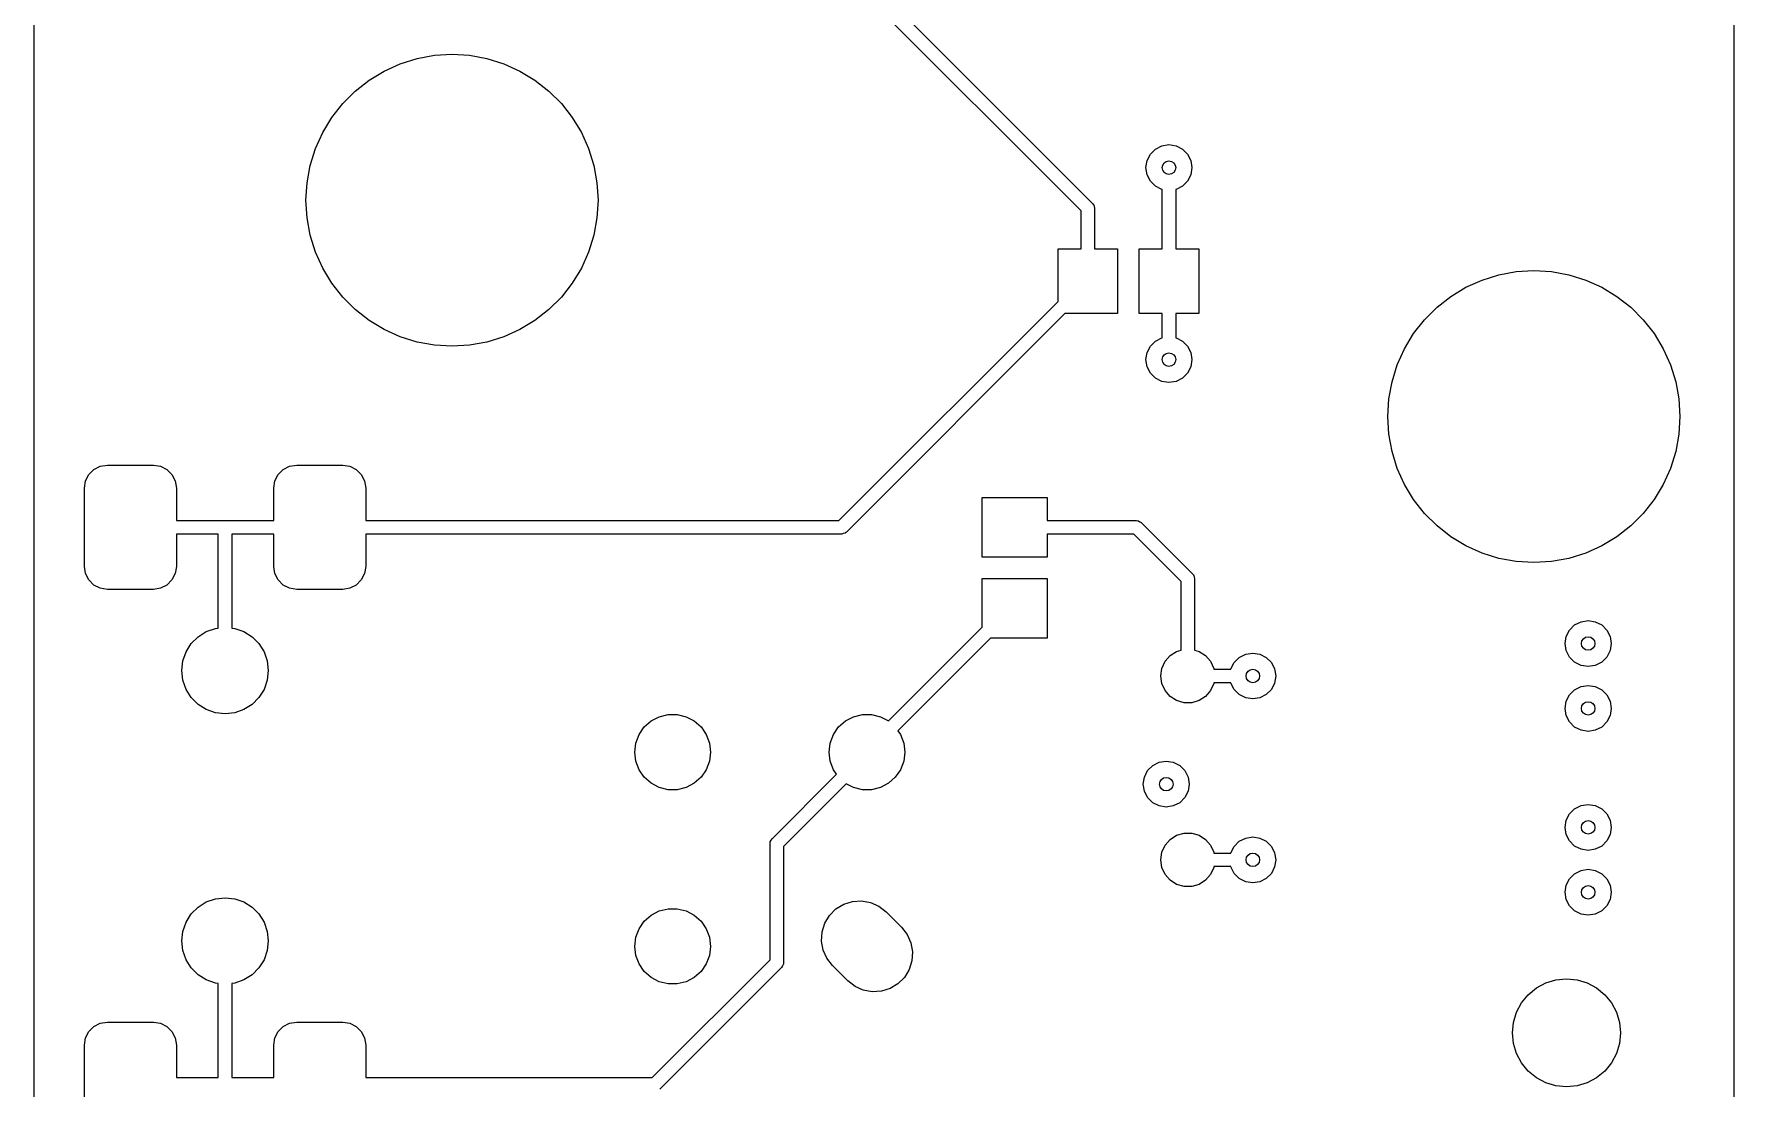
# Model space of a CAD drawing. Header units: millimetres. Extents: x -19 to 12.4, y -42 to 15.6.
# Drawn here: x -19.02 to 12.41, y -21.91 to -2.42 of the extents above; entities that cross this region are included whole.
import ezdxf

# ---------------------------------------------------------------- set-up
doc = ezdxf.new("R2010")
doc.units = ezdxf.units.MM

msp = doc.modelspace()

# ---------------------------------------------------------------- linework, layer by layer
at = {"color": 7, "linetype": 'Continuous'}
for p, q in [((-19.016, 15.594), (-19.016, -42.046)), ((12.412, 15.594), (12.412, -42.046)), ((-4.214, -0.789), (0.554, -5.557)), ((0.341, -5.697), (-4.402, -0.954)), ((-11.934, -2.878), (-11.613, -2.819)), ((-11.613, -2.819), (-11.288, -2.8)), ((-11.288, -2.8), (-10.962, -2.819)), ((-10.962, -2.819), (-10.642, -2.878)), ((-12.822, -3.278), (-12.543, -3.109)), ((-12.543, -3.109), (-12.245, -2.975)), ((-12.245, -2.975), (-11.934, -2.878)), ((-10.642, -2.878), (-10.33, -2.975)), ((-10.33, -2.975), (-10.033, -3.109)), ((-10.033, -3.109), (-9.754, -3.278)), ((-13.078, -3.479), (-12.822, -3.278)), ((-9.754, -3.278), (-9.497, -3.479)), ((-13.51, -3.966), (-13.309, -3.709)), ((-13.309, -3.709), (-13.078, -3.479)), ((-9.497, -3.479), (-9.267, -3.709)), ((-9.267, -3.709), (-9.066, -3.966)), ((-13.679, -4.245), (-13.51, -3.966)), ((-9.066, -3.966), (-8.897, -4.245)), ((-13.812, -4.542), (-13.679, -4.245)), ((-8.897, -4.245), (-8.763, -4.542)), ((-13.909, -4.854), (-13.812, -4.542)), ((-8.763, -4.542), (-8.666, -4.854)), ((1.562, -4.764), (1.622, -4.646)), ((1.622, -4.646), (1.716, -4.552)), ((1.716, -4.552), (1.835, -4.492)), ((1.835, -4.492), (1.966, -4.471)), ((1.966, -4.471), (2.097, -4.492)), ((2.097, -4.492), (2.216, -4.552)), ((2.216, -4.552), (2.31, -4.646)), ((2.31, -4.646), (2.37, -4.764)), ((-13.968, -5.174), (-13.909, -4.854)), ((-8.666, -4.854), (-8.608, -5.174)), ((1.541, -4.896), (1.562, -4.764)), ((1.562, -5.027), (1.541, -4.896)), ((1.622, -5.146), (1.562, -5.027)), ((2.37, -5.027), (2.31, -5.146)), ((2.37, -4.764), (2.391, -4.896)), ((2.391, -4.896), (2.37, -5.027)), ((-13.988, -5.5), (-13.968, -5.174)), ((-8.608, -5.174), (-8.588, -5.5)), ((1.716, -5.24), (1.622, -5.146)), ((1.835, -5.3), (1.716, -5.24)), ((1.841, -5.301), (1.835, -5.3)), ((1.841, -6.396), (1.841, -5.301)), ((2.097, -5.3), (2.091, -5.301)), ((2.091, -5.301), (2.091, -6.396)), ((2.216, -5.24), (2.097, -5.3)), ((2.31, -5.146), (2.216, -5.24)), ((-13.968, -5.825), (-13.988, -5.5)), ((-8.588, -5.5), (-8.608, -5.825)), ((0.554, -5.557), (0.568, -5.575)), ((0.568, -5.575), (0.571, -5.578)), ((0.571, -5.578), (0.572, -5.581)), ((0.572, -5.581), (0.576, -5.586)), ((0.576, -5.586), (0.582, -5.616)), ((0.582, -5.616), (0.591, -5.646)), ((0.591, -5.646), (0.591, -6.396)), ((-13.909, -6.146), (-13.968, -5.825)), ((-8.608, -5.825), (-8.666, -6.146)), ((0.341, -6.396), (0.341, -5.697)), ((-13.812, -6.457), (-13.909, -6.146)), ((-8.666, -6.146), (-8.763, -6.457)), ((-13.679, -6.754), (-13.812, -6.457)), ((-8.763, -6.457), (-8.897, -6.754)), ((-0.084, -7.369), (-0.084, -6.396)), ((-0.084, -6.396), (0.341, -6.396)), ((0.591, -6.396), (1.016, -6.396)), ((1.016, -6.396), (1.016, -7.596)), ((1.416, -7.596), (1.416, -6.396)), ((1.416, -6.396), (1.841, -6.396)), ((2.091, -6.396), (2.516, -6.396)), ((2.516, -6.396), (2.516, -7.596)), ((-13.51, -7.033), (-13.679, -6.754)), ((-8.897, -6.754), (-9.066, -7.033)), ((7.755, -6.975), (8.066, -6.878)), ((8.066, -6.878), (8.387, -6.819)), ((8.387, -6.819), (8.712, -6.8)), ((8.712, -6.8), (9.038, -6.819)), ((9.038, -6.819), (9.358, -6.878)), ((9.358, -6.878), (9.67, -6.975)), ((-13.309, -7.29), (-13.51, -7.033)), ((-9.066, -7.033), (-9.267, -7.29)), ((7.178, -7.278), (7.457, -7.109)), ((7.457, -7.109), (7.755, -6.975)), ((9.67, -6.975), (9.967, -7.109)), ((9.967, -7.109), (10.246, -7.278)), ((-13.078, -7.521), (-13.309, -7.29)), ((-12.822, -7.722), (-13.078, -7.521)), ((-9.497, -7.521), (-9.754, -7.722)), ((-9.267, -7.29), (-9.497, -7.521)), ((-4.136, -11.421), (-0.084, -7.369)), ((6.691, -7.709), (6.922, -7.479)), ((6.922, -7.479), (7.178, -7.278)), ((10.246, -7.278), (10.503, -7.479)), ((10.503, -7.479), (10.733, -7.709)), ((-12.543, -7.89), (-12.822, -7.722)), ((-9.754, -7.722), (-10.033, -7.89)), ((0.043, -7.596), (-3.996, -11.634)), ((1.016, -7.596), (0.043, -7.596)), ((1.841, -7.596), (1.416, -7.596)), ((1.841, -8.041), (1.841, -7.596)), ((2.516, -7.596), (2.091, -7.596)), ((2.091, -7.596), (2.091, -8.041)), ((6.49, -7.966), (6.691, -7.709)), ((10.733, -7.709), (10.934, -7.966)), ((-12.245, -8.024), (-12.543, -7.89)), ((-11.934, -8.121), (-12.245, -8.024)), ((-11.613, -8.18), (-11.934, -8.121)), ((-10.642, -8.121), (-10.962, -8.18)), ((-10.33, -8.024), (-10.642, -8.121)), ((-10.033, -7.89), (-10.33, -8.024)), ((1.622, -8.196), (1.716, -8.102)), ((1.716, -8.102), (1.835, -8.042)), ((1.835, -8.042), (1.841, -8.041)), ((2.091, -8.041), (2.097, -8.042)), ((2.097, -8.042), (2.216, -8.102)), ((2.216, -8.102), (2.31, -8.196)), ((6.321, -8.245), (6.49, -7.966)), ((10.934, -7.966), (11.103, -8.245)), ((-11.288, -8.2), (-11.613, -8.18)), ((-10.962, -8.18), (-11.288, -8.2)), ((1.541, -8.446), (1.562, -8.314)), ((1.562, -8.577), (1.541, -8.446)), ((1.562, -8.314), (1.622, -8.196)), ((2.31, -8.196), (2.37, -8.314)), ((2.37, -8.314), (2.391, -8.446)), ((2.391, -8.446), (2.37, -8.577)), ((6.188, -8.542), (6.321, -8.245)), ((11.103, -8.245), (11.237, -8.542)), ((1.622, -8.696), (1.562, -8.577)), ((1.716, -8.79), (1.622, -8.696)), ((1.835, -8.85), (1.716, -8.79)), ((2.216, -8.79), (2.097, -8.85)), ((2.31, -8.696), (2.216, -8.79)), ((2.37, -8.577), (2.31, -8.696)), ((6.091, -8.854), (6.188, -8.542)), ((11.237, -8.542), (11.334, -8.854)), ((1.966, -8.871), (1.835, -8.85)), ((2.097, -8.85), (1.966, -8.871)), ((6.032, -9.174), (6.091, -8.854)), ((11.334, -8.854), (11.392, -9.174)), ((6.012, -9.5), (6.032, -9.174)), ((11.392, -9.174), (11.412, -9.5)), ((6.032, -9.825), (6.012, -9.5)), ((11.412, -9.5), (11.392, -9.825)), ((6.091, -10.146), (6.032, -9.825)), ((11.392, -9.825), (11.334, -10.146)), ((6.188, -10.457), (6.091, -10.146)), ((11.334, -10.146), (11.237, -10.457)), ((-18.063, -10.689), (-18.003, -10.571)), ((-18.003, -10.571), (-17.909, -10.477)), ((-17.909, -10.477), (-17.79, -10.417)), ((-17.79, -10.417), (-17.659, -10.396)), ((-17.659, -10.396), (-16.809, -10.396)), ((-16.809, -10.396), (-16.678, -10.417)), ((-16.678, -10.417), (-16.559, -10.477)), ((-16.559, -10.477), (-16.465, -10.571)), ((-16.465, -10.571), (-16.405, -10.689)), ((-14.563, -10.689), (-14.503, -10.571)), ((-14.503, -10.571), (-14.409, -10.477)), ((-14.409, -10.477), (-14.29, -10.417)), ((-14.29, -10.417), (-14.159, -10.396)), ((-14.159, -10.396), (-13.309, -10.396)), ((-13.309, -10.396), (-13.178, -10.417)), ((-13.178, -10.417), (-13.059, -10.477)), ((-13.059, -10.477), (-12.965, -10.571)), ((-12.965, -10.571), (-12.905, -10.689)), ((6.321, -10.754), (6.188, -10.457)), ((11.237, -10.457), (11.103, -10.754)), ((-18.084, -10.821), (-18.063, -10.689)), ((-18.084, -12.271), (-18.084, -10.821)), ((-16.405, -10.689), (-16.384, -10.821)), ((-16.384, -10.821), (-16.384, -11.421)), ((-14.584, -10.821), (-14.563, -10.689)), ((-14.584, -11.421), (-14.584, -10.821)), ((-12.905, -10.689), (-12.884, -10.821)), ((-12.884, -10.821), (-12.884, -11.421)), ((-1.484, -12.096), (-1.484, -10.996)), ((-1.484, -10.996), (-0.284, -10.996)), ((-0.284, -10.996), (-0.284, -11.421)), ((6.49, -11.033), (6.321, -10.754)), ((11.103, -10.754), (10.934, -11.033)), ((6.691, -11.29), (6.49, -11.033)), ((6.922, -11.521), (6.691, -11.29)), ((10.733, -11.29), (10.503, -11.521)), ((10.934, -11.033), (10.733, -11.29)), ((-16.384, -11.421), (-15.484, -11.421)), ((-15.484, -11.421), (-14.584, -11.421)), ((-12.884, -11.421), (-4.136, -11.421)), ((-0.284, -11.421), (1.366, -11.421)), ((1.366, -11.421), (1.388, -11.424)), ((1.388, -11.424), (1.393, -11.424)), ((1.393, -11.424), (1.395, -11.425)), ((1.395, -11.425), (1.401, -11.426)), ((1.401, -11.426), (1.427, -11.443)), ((1.427, -11.443), (1.454, -11.457)), ((1.454, -11.457), (2.404, -12.407)), ((7.178, -11.722), (6.922, -11.521)), ((10.503, -11.521), (10.246, -11.722)), ((-15.609, -11.671), (-16.384, -11.671)), ((-16.384, -11.671), (-16.384, -12.271)), ((-15.609, -13.41), (-15.609, -11.671)), ((-14.584, -11.671), (-15.359, -11.671)), ((-15.359, -11.671), (-15.359, -13.41)), ((-14.584, -12.271), (-14.584, -11.671)), ((-4.084, -11.671), (-12.884, -11.671)), ((-12.884, -11.671), (-12.884, -12.271)), ((-4.054, -11.662), (-4.084, -11.671)), ((-4.024, -11.655), (-4.054, -11.662)), ((-4.019, -11.652), (-4.024, -11.655)), ((-4.016, -11.651), (-4.019, -11.652)), ((-4.013, -11.647), (-4.016, -11.651)), ((-3.996, -11.634), (-4.013, -11.647)), ((1.314, -11.671), (-0.284, -11.671)), ((-0.284, -11.671), (-0.284, -12.096)), ((2.191, -12.547), (1.314, -11.671)), ((7.457, -11.89), (7.178, -11.722)), ((7.755, -12.024), (7.457, -11.89)), ((9.967, -11.89), (9.67, -12.024)), ((10.246, -11.722), (9.967, -11.89)), ((-0.284, -12.096), (-1.484, -12.096)), ((8.066, -12.121), (7.755, -12.024)), ((8.387, -12.18), (8.066, -12.121)), ((8.712, -12.2), (8.387, -12.18)), ((9.038, -12.18), (8.712, -12.2)), ((9.358, -12.121), (9.038, -12.18)), ((9.67, -12.024), (9.358, -12.121)), ((-18.063, -12.402), (-18.084, -12.271)), ((-18.003, -12.521), (-18.063, -12.402)), ((-17.909, -12.615), (-18.003, -12.521)), ((-16.465, -12.521), (-16.559, -12.615)), ((-16.405, -12.402), (-16.465, -12.521)), ((-16.384, -12.271), (-16.405, -12.402)), ((-14.563, -12.402), (-14.584, -12.271)), ((-14.503, -12.521), (-14.563, -12.402)), ((-14.409, -12.615), (-14.503, -12.521)), ((-12.965, -12.521), (-13.059, -12.615)), ((-12.905, -12.402), (-12.965, -12.521)), ((-12.884, -12.271), (-12.905, -12.402)), ((-1.484, -13.394), (-1.484, -12.496)), ((-1.484, -12.496), (-0.284, -12.496)), ((-0.284, -12.496), (-0.284, -13.596)), ((2.191, -13.817), (2.191, -12.547)), ((2.404, -12.407), (2.418, -12.425)), ((2.418, -12.425), (2.421, -12.428)), ((2.421, -12.428), (2.422, -12.431)), ((2.422, -12.431), (2.426, -12.436)), ((2.426, -12.436), (2.432, -12.466)), ((2.432, -12.466), (2.441, -12.496)), ((2.441, -12.496), (2.441, -13.817)), ((-17.79, -12.675), (-17.909, -12.615)), ((-17.659, -12.696), (-17.79, -12.675)), ((-16.809, -12.696), (-17.659, -12.696)), ((-16.678, -12.675), (-16.809, -12.696)), ((-16.559, -12.615), (-16.678, -12.675)), ((-14.29, -12.675), (-14.409, -12.615)), ((-14.159, -12.696), (-14.29, -12.675)), ((-13.309, -12.696), (-14.159, -12.696)), ((-13.178, -12.675), (-13.309, -12.696)), ((-13.059, -12.615), (-13.178, -12.675)), ((-15.983, -13.57), (-15.831, -13.475)), ((-15.831, -13.475), (-15.662, -13.416)), ((-15.662, -13.416), (-15.609, -13.41)), ((-15.359, -13.41), (-15.306, -13.416)), ((-15.306, -13.416), (-15.137, -13.475)), ((-15.137, -13.475), (-14.985, -13.57)), ((-3.218, -15.128), (-1.484, -13.394)), ((9.312, -13.564), (9.372, -13.446)), ((9.372, -13.446), (9.466, -13.352)), ((9.466, -13.352), (9.585, -13.292)), ((9.585, -13.292), (9.716, -13.271)), ((9.716, -13.271), (9.847, -13.292)), ((9.847, -13.292), (9.966, -13.352)), ((9.966, -13.352), (10.06, -13.446)), ((10.06, -13.446), (10.12, -13.564)), ((-16.205, -13.849), (-16.109, -13.697)), ((-16.109, -13.697), (-15.983, -13.57)), ((-14.985, -13.57), (-14.858, -13.697)), ((-14.858, -13.697), (-14.763, -13.849)), ((-1.332, -13.596), (-3.045, -15.309)), ((-0.284, -13.596), (-1.332, -13.596)), ((2.108, -13.841), (2.191, -13.817)), ((2.441, -13.817), (2.524, -13.841)), ((9.291, -13.696), (9.312, -13.564)), ((9.312, -13.827), (9.291, -13.696)), ((9.372, -13.946), (9.312, -13.827)), ((10.12, -13.827), (10.06, -13.946)), ((10.12, -13.564), (10.141, -13.696)), ((10.141, -13.696), (10.12, -13.827)), ((-16.284, -14.196), (-16.264, -14.018)), ((-16.264, -14.018), (-16.205, -13.849)), ((-14.763, -13.849), (-14.704, -14.018)), ((-14.704, -14.018), (-14.684, -14.196)), ((1.836, -14.155), (1.895, -14.025)), ((1.895, -14.025), (1.989, -13.918)), ((1.989, -13.918), (2.108, -13.841)), ((2.524, -13.841), (2.644, -13.918)), ((2.644, -13.918), (2.737, -14.025)), ((2.737, -14.025), (2.796, -14.155)), ((3.112, -14.164), (3.172, -14.046)), ((3.172, -14.046), (3.266, -13.952)), ((3.266, -13.952), (3.385, -13.892)), ((3.385, -13.892), (3.516, -13.871)), ((3.516, -13.871), (3.647, -13.892)), ((3.647, -13.892), (3.766, -13.952)), ((3.766, -13.952), (3.86, -14.046)), ((3.86, -14.046), (3.92, -14.164)), ((9.466, -14.04), (9.372, -13.946)), ((9.585, -14.1), (9.466, -14.04)), ((9.716, -14.121), (9.585, -14.1)), ((9.847, -14.1), (9.716, -14.121)), ((9.966, -14.04), (9.847, -14.1)), ((10.06, -13.946), (9.966, -14.04)), ((-16.264, -14.374), (-16.284, -14.196)), ((-16.205, -14.543), (-16.264, -14.374)), ((-14.704, -14.374), (-14.763, -14.543)), ((-14.684, -14.196), (-14.704, -14.374)), ((1.816, -14.296), (1.836, -14.155)), ((1.836, -14.437), (1.816, -14.296)), ((1.895, -14.566), (1.836, -14.437)), ((2.796, -14.437), (2.737, -14.566)), ((2.796, -14.155), (2.798, -14.171)), ((2.798, -14.421), (2.796, -14.437)), ((2.798, -14.171), (3.111, -14.171)), ((3.111, -14.421), (2.798, -14.421)), ((3.111, -14.171), (3.112, -14.164)), ((3.112, -14.427), (3.111, -14.421)), ((3.172, -14.546), (3.112, -14.427)), ((3.92, -14.427), (3.86, -14.546)), ((3.92, -14.164), (3.941, -14.296)), ((3.941, -14.296), (3.92, -14.427)), ((-16.109, -14.695), (-16.205, -14.543)), ((-15.983, -14.821), (-16.109, -14.695)), ((-14.858, -14.695), (-14.985, -14.821)), ((-14.763, -14.543), (-14.858, -14.695)), ((1.989, -14.674), (1.895, -14.566)), ((2.108, -14.751), (1.989, -14.674)), ((2.245, -14.791), (2.108, -14.751)), ((2.524, -14.751), (2.387, -14.791)), ((2.644, -14.674), (2.524, -14.751)), ((2.737, -14.566), (2.644, -14.674)), ((3.266, -14.64), (3.172, -14.546)), ((3.385, -14.7), (3.266, -14.64)), ((3.516, -14.721), (3.385, -14.7)), ((3.647, -14.7), (3.516, -14.721)), ((3.766, -14.64), (3.647, -14.7)), ((3.86, -14.546), (3.766, -14.64)), ((9.291, -14.896), (9.312, -14.764)), ((9.312, -14.764), (9.372, -14.646)), ((9.372, -14.646), (9.466, -14.552)), ((9.466, -14.552), (9.585, -14.492)), ((9.585, -14.492), (9.716, -14.471)), ((9.716, -14.471), (9.847, -14.492)), ((9.847, -14.492), (9.966, -14.552)), ((9.966, -14.552), (10.06, -14.646)), ((10.06, -14.646), (10.12, -14.764)), ((10.12, -14.764), (10.141, -14.896)), ((-15.831, -14.916), (-15.983, -14.821)), ((-15.662, -14.976), (-15.831, -14.916)), ((-15.484, -14.996), (-15.662, -14.976)), ((-15.306, -14.976), (-15.484, -14.996)), ((-15.137, -14.916), (-15.306, -14.976)), ((-14.985, -14.821), (-15.137, -14.916)), ((-7.607, -15.128), (-7.457, -15.049)), ((-7.457, -15.049), (-7.293, -15.009)), ((-7.293, -15.009), (-7.125, -15.009)), ((-7.125, -15.009), (-6.961, -15.049)), ((-6.961, -15.049), (-6.811, -15.128)), ((-4.014, -15.128), (-3.865, -15.049)), ((-3.865, -15.049), (-3.701, -15.009)), ((-3.701, -15.009), (-3.532, -15.009)), ((-3.532, -15.009), (-3.369, -15.049)), ((-3.369, -15.049), (-3.219, -15.128)), ((2.387, -14.791), (2.245, -14.791)), ((9.312, -15.027), (9.291, -14.896)), ((9.372, -15.146), (9.312, -15.027)), ((10.12, -15.027), (10.06, -15.146)), ((10.141, -14.896), (10.12, -15.027)), ((-7.889, -15.536), (-7.829, -15.378)), ((-7.829, -15.378), (-7.733, -15.239)), ((-7.733, -15.239), (-7.607, -15.128)), ((-6.811, -15.128), (-6.685, -15.239)), ((-6.685, -15.239), (-6.589, -15.378)), ((-6.589, -15.378), (-6.529, -15.536)), ((-4.296, -15.536), (-4.237, -15.378)), ((-4.237, -15.378), (-4.141, -15.239)), ((-4.141, -15.239), (-4.014, -15.128)), ((-3.219, -15.128), (-3.218, -15.128)), ((-3.045, -15.309), (-2.997, -15.378)), ((-2.997, -15.378), (-2.937, -15.536)), ((9.466, -15.24), (9.372, -15.146)), ((9.585, -15.3), (9.466, -15.24)), ((9.716, -15.321), (9.585, -15.3)), ((9.847, -15.3), (9.716, -15.321)), ((9.966, -15.24), (9.847, -15.3)), ((10.06, -15.146), (9.966, -15.24)), ((-7.909, -15.704), (-7.889, -15.536)), ((-7.889, -15.871), (-7.909, -15.704)), ((-6.529, -15.536), (-6.509, -15.704)), ((-6.509, -15.704), (-6.529, -15.871)), ((-4.317, -15.704), (-4.296, -15.536)), ((-4.296, -15.871), (-4.317, -15.704)), ((-2.937, -15.536), (-2.917, -15.704)), ((-2.917, -15.704), (-2.937, -15.871)), ((-7.829, -16.029), (-7.889, -15.871)), ((-6.529, -15.871), (-6.589, -16.029)), ((-4.237, -16.029), (-4.296, -15.871)), ((-2.937, -15.871), (-2.997, -16.029)), ((1.572, -16.046), (1.666, -15.952)), ((1.666, -15.952), (1.785, -15.892)), ((1.785, -15.892), (1.916, -15.871)), ((1.916, -15.871), (2.047, -15.892)), ((2.047, -15.892), (2.166, -15.952)), ((2.166, -15.952), (2.26, -16.046)), ((-7.733, -16.168), (-7.829, -16.029)), ((-7.607, -16.28), (-7.733, -16.168)), ((-7.457, -16.358), (-7.607, -16.28)), ((-6.811, -16.28), (-6.961, -16.358)), ((-6.685, -16.168), (-6.811, -16.28)), ((-6.589, -16.029), (-6.685, -16.168)), ((-5.372, -17.307), (-4.178, -16.113)), ((-3.999, -16.288), (-5.159, -17.447)), ((-4.178, -16.113), (-4.237, -16.029)), ((-3.865, -16.358), (-3.999, -16.288)), ((-3.219, -16.28), (-3.369, -16.358)), ((-3.093, -16.168), (-3.219, -16.28)), ((-2.997, -16.029), (-3.093, -16.168)), ((1.491, -16.296), (1.512, -16.164)), ((1.512, -16.427), (1.491, -16.296)), ((1.512, -16.164), (1.572, -16.046)), ((2.26, -16.046), (2.32, -16.164)), ((2.32, -16.164), (2.341, -16.296)), ((2.341, -16.296), (2.32, -16.427)), ((-7.293, -16.399), (-7.457, -16.358)), ((-7.125, -16.399), (-7.293, -16.399)), ((-6.961, -16.358), (-7.125, -16.399)), ((-3.701, -16.399), (-3.865, -16.358)), ((-3.532, -16.399), (-3.701, -16.399)), ((-3.369, -16.358), (-3.532, -16.399)), ((1.572, -16.546), (1.512, -16.427)), ((1.666, -16.64), (1.572, -16.546)), ((1.785, -16.7), (1.666, -16.64)), ((2.166, -16.64), (2.047, -16.7)), ((2.26, -16.546), (2.166, -16.64)), ((2.32, -16.427), (2.26, -16.546)), ((1.916, -16.721), (1.785, -16.7)), ((2.047, -16.7), (1.916, -16.721)), ((9.291, -17.096), (9.312, -16.964)), ((9.312, -16.964), (9.372, -16.846)), ((9.372, -16.846), (9.466, -16.752)), ((9.466, -16.752), (9.585, -16.692)), ((9.585, -16.692), (9.716, -16.671)), ((9.716, -16.671), (9.847, -16.692)), ((9.847, -16.692), (9.966, -16.752)), ((9.966, -16.752), (10.06, -16.846)), ((10.06, -16.846), (10.12, -16.964)), ((10.12, -16.964), (10.141, -17.096)), ((1.989, -17.318), (2.108, -17.241)), ((2.108, -17.241), (2.245, -17.201)), ((2.245, -17.201), (2.387, -17.201)), ((2.387, -17.201), (2.524, -17.241)), ((2.524, -17.241), (2.644, -17.318)), ((3.385, -17.292), (3.516, -17.271)), ((3.516, -17.271), (3.647, -17.292)), ((9.312, -17.227), (9.291, -17.096)), ((9.372, -17.346), (9.312, -17.227)), ((10.12, -17.227), (10.06, -17.346)), ((10.141, -17.096), (10.12, -17.227)), ((-5.409, -17.396), (-5.406, -17.374)), ((-5.409, -19.544), (-5.409, -17.396)), ((-5.406, -17.369), (-5.405, -17.367)), ((-5.406, -17.374), (-5.406, -17.369)), ((-5.405, -17.367), (-5.404, -17.361)), ((-5.404, -17.361), (-5.387, -17.334)), ((-5.387, -17.334), (-5.372, -17.307)), ((-5.159, -17.447), (-5.159, -19.596)), ((1.816, -17.696), (1.836, -17.555)), ((1.836, -17.555), (1.895, -17.425)), ((1.895, -17.425), (1.989, -17.318)), ((2.644, -17.318), (2.737, -17.425)), ((2.737, -17.425), (2.796, -17.555)), ((2.796, -17.555), (2.798, -17.571)), ((2.798, -17.571), (3.111, -17.571)), ((3.111, -17.571), (3.112, -17.564)), ((3.112, -17.564), (3.172, -17.446)), ((3.172, -17.446), (3.266, -17.352)), ((3.266, -17.352), (3.385, -17.292)), ((3.647, -17.292), (3.766, -17.352)), ((3.766, -17.352), (3.86, -17.446)), ((3.86, -17.446), (3.92, -17.564)), ((3.92, -17.564), (3.941, -17.696)), ((9.466, -17.44), (9.372, -17.346)), ((9.585, -17.5), (9.466, -17.44)), ((9.716, -17.521), (9.585, -17.5)), ((9.847, -17.5), (9.716, -17.521)), ((9.966, -17.44), (9.847, -17.5)), ((10.06, -17.346), (9.966, -17.44)), ((1.836, -17.837), (1.816, -17.696)), ((1.895, -17.966), (1.836, -17.837)), ((2.796, -17.837), (2.737, -17.966)), ((2.798, -17.821), (2.796, -17.837)), ((3.111, -17.821), (2.798, -17.821)), ((3.112, -17.827), (3.111, -17.821)), ((3.172, -17.946), (3.112, -17.827)), ((3.92, -17.827), (3.86, -17.946)), ((3.941, -17.696), (3.92, -17.827)), ((9.466, -17.952), (9.585, -17.892)), ((9.585, -17.892), (9.716, -17.871)), ((9.716, -17.871), (9.847, -17.892)), ((9.847, -17.892), (9.966, -17.952)), ((1.989, -18.074), (1.895, -17.966)), ((2.108, -18.151), (1.989, -18.074)), ((2.245, -18.191), (2.108, -18.151)), ((2.387, -18.191), (2.245, -18.191)), ((2.524, -18.151), (2.387, -18.191)), ((2.644, -18.074), (2.524, -18.151)), ((2.737, -17.966), (2.644, -18.074)), ((3.266, -18.04), (3.172, -17.946)), ((3.385, -18.1), (3.266, -18.04)), ((3.516, -18.121), (3.385, -18.1)), ((3.647, -18.1), (3.516, -18.121)), ((3.766, -18.04), (3.647, -18.1)), ((3.86, -17.946), (3.766, -18.04)), ((9.291, -18.296), (9.312, -18.164)), ((9.312, -18.164), (9.372, -18.046)), ((9.372, -18.046), (9.466, -17.952)), ((9.966, -17.952), (10.06, -18.046)), ((10.06, -18.046), (10.12, -18.164)), ((10.12, -18.164), (10.141, -18.296)), ((-15.983, -18.57), (-15.831, -18.475)), ((-15.831, -18.475), (-15.662, -18.416)), ((-15.662, -18.416), (-15.484, -18.396)), ((-15.484, -18.396), (-15.306, -18.416)), ((-15.306, -18.416), (-15.137, -18.475)), ((-15.137, -18.475), (-14.985, -18.57)), ((-4.19, -18.603), (-4.046, -18.516)), ((-4.046, -18.516), (-3.884, -18.466)), ((-3.884, -18.466), (-3.716, -18.456)), ((-3.716, -18.456), (-3.55, -18.486)), ((-3.55, -18.486), (-3.396, -18.555)), ((9.312, -18.427), (9.291, -18.296)), ((9.372, -18.546), (9.312, -18.427)), ((10.12, -18.427), (10.06, -18.546)), ((10.141, -18.296), (10.12, -18.427)), ((-16.264, -19.018), (-16.205, -18.849)), ((-16.205, -18.849), (-16.109, -18.697)), ((-16.109, -18.697), (-15.983, -18.57)), ((-14.985, -18.57), (-14.858, -18.697)), ((-14.858, -18.697), (-14.763, -18.849)), ((-14.763, -18.849), (-14.704, -19.018)), ((-7.829, -18.97), (-7.733, -18.832)), ((-7.733, -18.832), (-7.607, -18.72)), ((-7.607, -18.72), (-7.457, -18.641)), ((-7.457, -18.641), (-7.293, -18.601)), ((-7.293, -18.601), (-7.125, -18.601)), ((-7.125, -18.601), (-6.961, -18.641)), ((-6.961, -18.641), (-6.811, -18.72)), ((-6.811, -18.72), (-6.685, -18.832)), ((-6.685, -18.832), (-6.589, -18.97)), ((-4.397, -18.867), (-4.309, -18.723)), ((-4.309, -18.723), (-4.19, -18.603)), ((-3.396, -18.555), (-3.263, -18.659)), ((-3.263, -18.659), (-2.98, -18.942)), ((9.466, -18.64), (9.372, -18.546)), ((9.585, -18.7), (9.466, -18.64)), ((9.716, -18.721), (9.585, -18.7)), ((9.847, -18.7), (9.716, -18.721)), ((9.966, -18.64), (9.847, -18.7)), ((10.06, -18.546), (9.966, -18.64)), ((-16.284, -19.196), (-16.264, -19.018)), ((-14.704, -19.018), (-14.684, -19.196)), ((-7.909, -19.296), (-7.889, -19.128)), ((-7.889, -19.128), (-7.829, -18.97)), ((-6.589, -18.97), (-6.529, -19.128)), ((-6.529, -19.128), (-6.509, -19.296)), ((-4.457, -19.197), (-4.447, -19.028)), ((-4.447, -19.028), (-4.397, -18.867)), ((-2.98, -18.942), (-2.876, -19.075)), ((-2.876, -19.075), (-2.807, -19.229)), ((-16.264, -19.374), (-16.284, -19.196)), ((-16.205, -19.543), (-16.264, -19.374)), ((-14.704, -19.374), (-14.763, -19.543)), ((-14.684, -19.196), (-14.704, -19.374)), ((-7.889, -19.463), (-7.909, -19.296)), ((-7.829, -19.621), (-7.889, -19.463)), ((-6.529, -19.463), (-6.589, -19.621)), ((-6.509, -19.296), (-6.529, -19.463)), ((-4.427, -19.363), (-4.457, -19.197)), ((-4.357, -19.516), (-4.427, -19.363)), ((-2.807, -19.229), (-2.777, -19.395)), ((-2.777, -19.395), (-2.787, -19.563)), ((-16.109, -19.695), (-16.205, -19.543)), ((-15.983, -19.821), (-16.109, -19.695)), ((-14.858, -19.695), (-14.985, -19.821)), ((-14.763, -19.543), (-14.858, -19.695)), ((-7.733, -19.76), (-7.829, -19.621)), ((-7.607, -19.872), (-7.733, -19.76)), ((-7.586, -21.721), (-5.409, -19.544)), ((-5.196, -19.684), (-7.446, -21.934)), ((-6.685, -19.76), (-6.811, -19.872)), ((-6.589, -19.621), (-6.685, -19.76)), ((-5.181, -19.657), (-5.196, -19.684)), ((-5.164, -19.631), (-5.181, -19.657)), ((-5.163, -19.625), (-5.164, -19.631)), ((-5.162, -19.622), (-5.163, -19.625)), ((-5.159, -19.596), (-5.162, -19.618)), ((-5.162, -19.618), (-5.162, -19.622)), ((-4.253, -19.649), (-4.357, -19.516)), ((-3.97, -19.932), (-4.253, -19.649)), ((-2.837, -19.724), (-2.924, -19.869)), ((-2.787, -19.563), (-2.837, -19.724)), ((-15.831, -19.916), (-15.983, -19.821)), ((-15.662, -19.976), (-15.831, -19.916)), ((-15.609, -19.982), (-15.662, -19.976)), ((-15.609, -21.721), (-15.609, -19.982)), ((-15.306, -19.976), (-15.359, -19.982)), ((-15.359, -19.982), (-15.359, -21.721)), ((-15.137, -19.916), (-15.306, -19.976)), ((-14.985, -19.821), (-15.137, -19.916)), ((-7.457, -19.95), (-7.607, -19.872)), ((-7.293, -19.991), (-7.457, -19.95)), ((-7.125, -19.991), (-7.293, -19.991)), ((-6.961, -19.95), (-7.125, -19.991)), ((-6.811, -19.872), (-6.961, -19.95)), ((-3.838, -20.036), (-3.97, -19.932)), ((-3.684, -20.105), (-3.838, -20.036)), ((-3.518, -20.136), (-3.684, -20.105)), ((-3.188, -20.075), (-3.349, -20.126)), ((-3.044, -19.988), (-3.188, -20.075)), ((-2.924, -19.869), (-3.044, -19.988)), ((8.609, -20.189), (8.761, -20.064)), ((8.761, -20.064), (8.933, -19.972)), ((8.933, -19.972), (9.121, -19.915)), ((9.121, -19.915), (9.316, -19.896)), ((9.316, -19.896), (9.511, -19.915)), ((9.511, -19.915), (9.699, -19.972)), ((9.699, -19.972), (9.872, -20.064)), ((9.872, -20.064), (10.023, -20.189)), ((-3.349, -20.126), (-3.518, -20.136)), ((8.392, -20.513), (8.485, -20.34)), ((8.485, -20.34), (8.609, -20.189)), ((10.023, -20.189), (10.148, -20.34)), ((10.148, -20.34), (10.24, -20.513)), ((-17.909, -20.777), (-17.79, -20.717)), ((-17.79, -20.717), (-17.659, -20.696)), ((-17.659, -20.696), (-16.809, -20.696)), ((-16.809, -20.696), (-16.678, -20.717)), ((-16.678, -20.717), (-16.559, -20.777)), ((-14.409, -20.777), (-14.29, -20.717)), ((-14.29, -20.717), (-14.159, -20.696)), ((-14.159, -20.696), (-13.309, -20.696)), ((-13.309, -20.696), (-13.178, -20.717)), ((-13.178, -20.717), (-13.059, -20.777)), ((8.316, -20.896), (8.335, -20.701)), ((8.335, -20.701), (8.392, -20.513)), ((10.24, -20.513), (10.297, -20.701)), ((10.297, -20.701), (10.316, -20.896)), ((-18.084, -21.121), (-18.063, -20.989)), ((-18.063, -20.989), (-18.003, -20.871)), ((-18.003, -20.871), (-17.909, -20.777)), ((-16.559, -20.777), (-16.465, -20.871)), ((-16.465, -20.871), (-16.405, -20.989)), ((-16.405, -20.989), (-16.384, -21.121)), ((-14.584, -21.121), (-14.563, -20.989)), ((-14.563, -20.989), (-14.503, -20.871)), ((-14.503, -20.871), (-14.409, -20.777)), ((-13.059, -20.777), (-12.965, -20.871)), ((-12.965, -20.871), (-12.905, -20.989)), ((-12.905, -20.989), (-12.884, -21.121)), ((8.335, -21.091), (8.316, -20.896)), ((10.316, -20.896), (10.297, -21.091)), ((-18.084, -22.571), (-18.084, -21.121)), ((-16.384, -21.121), (-16.384, -21.721)), ((-14.584, -21.721), (-14.584, -21.121)), ((-12.884, -21.121), (-12.884, -21.721)), ((8.392, -21.278), (8.335, -21.091)), ((8.485, -21.451), (8.392, -21.278)), ((10.24, -21.278), (10.148, -21.451)), ((10.297, -21.091), (10.24, -21.278)), ((8.609, -21.603), (8.485, -21.451)), ((8.761, -21.727), (8.609, -21.603)), ((10.023, -21.603), (9.872, -21.727)), ((10.148, -21.451), (10.023, -21.603)), ((-16.384, -21.721), (-15.609, -21.721)), ((-15.359, -21.721), (-14.584, -21.721)), ((-12.884, -21.721), (-10.034, -21.721)), ((-10.034, -21.721), (-7.586, -21.721)), ((8.933, -21.82), (8.761, -21.727)), ((9.121, -21.877), (8.933, -21.82)), ((9.316, -21.896), (9.121, -21.877)), ((9.511, -21.877), (9.316, -21.896)), ((9.699, -21.82), (9.511, -21.877)), ((9.872, -21.727), (9.699, -21.82))]:
    msp.add_line(p, q, dxfattribs=at)
for centre in [(1.966, -4.896), (1.966, -8.446), (9.716, -13.696), (3.516, -14.296), (9.716, -14.896), (1.916, -16.296), (9.716, -17.096), (3.516, -17.696), (9.716, -18.296)]:
    msp.add_circle(centre, 0.125, dxfattribs=at)

doc.saveas('drawing.dxf')
